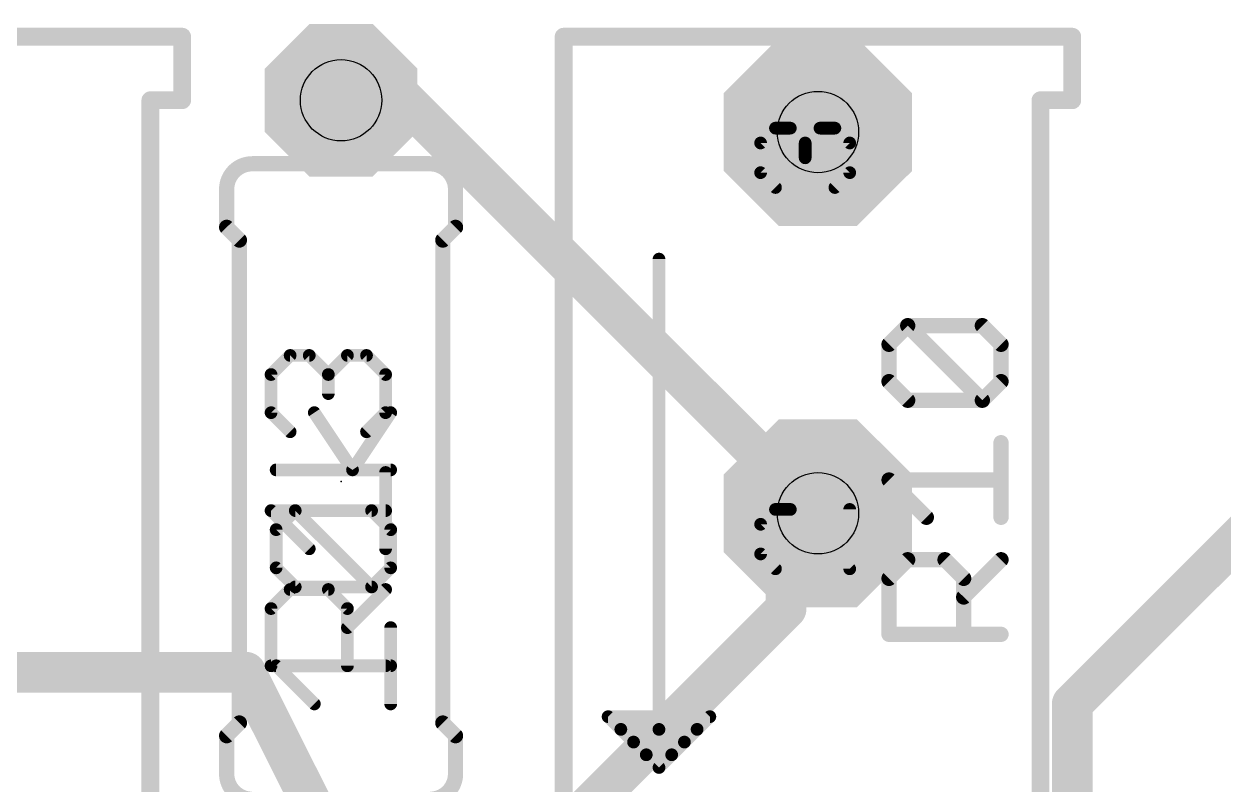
# Model space of a CAD drawing. Extents: x 34.1 to 120.9, y -11.6 to 61.2.
# Drawn here: x 76.21 to 88.19, y 41.43 to 49.02 of the extents above; entities that cross this region are included whole.
import ezdxf

# ---------------------------------------------------------------- set-up
doc = ezdxf.new("R2010")
doc.units = 0
for name, color, linetype in [('1', 22, 'CONTINUOUS'), ('16', 175, 'CONTINUOUS'), ('17', 82, 'CONTINUOUS'), ('21', 253, 'CONTINUOUS'), ('23', 7, 'CONTINUOUS'), ('25', 253, 'CONTINUOUS'), ('27', 253, 'CONTINUOUS'), ('29', 253, 'CONTINUOUS'), ('30', 253, 'CONTINUOUS'), ('44', 253, 'CONTINUOUS'), ('51', 253, 'CONTINUOUS')]:
    doc.layers.add(name, color=color, linetype=linetype)

# ---------------------------------------------------------------- blocks, each defined once
blk = doc.blocks.new('OCTAGONP')
at = {"const_width": 0.5}
blk.add_lwpolyline([(-0.25, -0.1036), (-0.25, 0.1036), (-0.1036, 0.25), (0.1036, 0.25), (0.25, 0.1036), (0.25, -0.1036), (0.1036, -0.25), (-0.1036, -0.25), (-0.25, -0.1036), (-0.25, 0.1036)], dxfattribs=at)
blk = doc.blocks.new('RECT')
blk.add_solid([(-0.5, -0.5), (0.5, -0.5), (-0.5, 0.5), (0.5, 0.5)])

msp = doc.modelspace()

# ---------------------------------------------------------------- linework, layer by layer
at = {"layer": '1', "const_width": 0.4064}
for points in [[(79.375, 48.26), (80.01, 48.26)], [(80.01, 48.26), (84.1375, 44.1325)], [(86.6775, 42.2275), (90.17, 45.72)], [(86.6775, 39.0525), (86.6775, 42.2275)]]:
    msp.add_lwpolyline(points, dxfattribs=at)
at = {"layer": '1', "const_width": 0.2032}
for points in [[(79.375, 48.3616, 1), (79.375, 48.1584)], [(80.0818, 48.3318, 1), (79.9382, 48.1882)], [(80.01, 48.1584, 1), (80.01, 48.3616)], [(84.0657, 44.0607, 1), (84.2093, 44.2043)], [(86.7791, 42.2275, 1), (86.5759, 42.2275)], [(86.6057, 42.2993, 1), (86.7493, 42.1557)]]:
    msp.add_lwpolyline(points, format="xyb", dxfattribs=at)
at = {"layer": '16', "const_width": 0.4064}
for points in [[(83.82, 44.45), (84.1375, 44.1325)], [(83.82, 43.18), (83.82, 44.45)], [(80.01, 39.37), (83.82, 43.18)], [(78.4225, 42.545), (71.12, 42.545)], [(79.375, 40.64), (78.4225, 42.545)]]:
    msp.add_lwpolyline(points, dxfattribs=at)
at = {"layer": '16', "const_width": 0.2032}
for points in [[(83.9216, 44.45, 1), (83.7184, 44.45)], [(83.8918, 44.5218, 1), (83.7482, 44.3782)], [(84.0657, 44.0607, 1), (84.2093, 44.2043)], [(83.7184, 43.18, 1), (83.9216, 43.18)], [(83.8918, 43.1082, 1), (83.7482, 43.2518)], [(78.5134, 42.5904, 1), (78.3316, 42.4996)], [(78.4225, 42.4434, 1), (78.4225, 42.6466)]]:
    msp.add_lwpolyline(points, format="xyb", dxfattribs=at)
at = {"layer": '21'}
for points, const_width in [([(77.7875, 48.895), (72.7075, 48.895)], 0.1778), ([(77.7875, 48.26), (77.7875, 48.895)], 0.1778), ([(86.6775, 48.895), (81.5975, 48.895)], 0.1778), ([(81.5975, 48.895), (81.5975, 39.37)], 0.1778), ([(86.6775, 48.26), (86.6775, 48.895)], 0.1778), ([(77.47, 40.005), (77.47, 48.26)], 0.1778), ([(77.7875, 48.26), (77.47, 48.26)], 0.1778), ([(86.36, 40.005), (86.36, 48.26)], 0.1778), ([(86.6775, 48.26), (86.36, 48.26)], 0.1778), ([(78.232, 47.371), (78.232, 46.99)], 0.1524), ([(80.518, 47.371), (80.518, 46.99)], 0.1524), ([(78.359, 46.863), (78.232, 46.99)], 0.1524), ([(80.391, 46.863), (80.518, 46.99)], 0.1524), ([(78.359, 46.863), (78.359, 42.037)], 0.1524), ([(80.391, 46.863), (80.391, 42.037)], 0.1524), ([(78.359, 42.037), (78.232, 41.91)], 0.1524), ([(80.391, 42.037), (80.518, 41.91)], 0.1524), ([(78.232, 41.529), (78.232, 41.91)], 0.1524), ([(80.518, 41.529), (80.518, 41.91)], 0.1524)]:
    msp.add_lwpolyline(points, dxfattribs=dict(at, const_width=const_width))
for points, const_width in [([(77.832, 48.895, 1), (77.7431, 48.895)], 0.0889), ([(77.7875, 48.8506, 1), (77.7875, 48.9395)], 0.0889), ([(81.5975, 48.9395, 1), (81.5975, 48.8506)], 0.0889), ([(81.642, 48.895, 1), (81.5531, 48.895)], 0.0889), ([(86.722, 48.895, 1), (86.6331, 48.895)], 0.0889), ([(86.6775, 48.8506, 1), (86.6775, 48.9395)], 0.0889), ([(77.47, 48.3045, 1), (77.47, 48.2156)], 0.0889), ([(77.5144, 48.26, 1), (77.4256, 48.26)], 0.0889), ([(77.7431, 48.26, 1), (77.832, 48.26)], 0.0889), ([(77.7875, 48.2156, 1), (77.7875, 48.3045)], 0.0889), ([(86.36, 48.3045, 1), (86.36, 48.2156)], 0.0889), ([(86.4044, 48.26, 1), (86.3156, 48.26)], 0.0889), ([(86.6331, 48.26, 1), (86.722, 48.26)], 0.0889), ([(86.6775, 48.2156, 1), (86.6775, 48.3045)], 0.0889), ([(78.486, 47.625, 0.4142), (78.232, 47.371)], 0.1524), ([(78.486, 47.5869, 1), (78.486, 47.6631)], 0.0762), ([(80.518, 47.371, 0.4142), (80.264, 47.625)], 0.1524), ([(80.264, 47.6631, 1), (80.264, 47.5869)], 0.0762), ([(78.2701, 47.371, 1), (78.1939, 47.371)], 0.0762), ([(78.1939, 47.371, 1), (78.2701, 47.371)], 0.0762), ([(80.5561, 47.371, 1), (80.4799, 47.371)], 0.0762), ([(80.4799, 47.371, 1), (80.5561, 47.371)], 0.0762), ([(78.1939, 46.99, 1), (78.2701, 46.99)], 0.0762), ([(78.2589, 47.0169, 1), (78.2051, 46.9631)], 0.0762), ([(80.4799, 46.99, 1), (80.5561, 46.99)], 0.0762), ([(80.5449, 46.9631, 1), (80.4911, 47.0169)], 0.0762), ([(78.3971, 46.863, 1), (78.3209, 46.863)], 0.0762), ([(78.3321, 46.8361, 1), (78.3859, 46.8899)], 0.0762), ([(80.4291, 46.863, 1), (80.3529, 46.863)], 0.0762), ([(80.3641, 46.8899, 1), (80.4179, 46.8361)], 0.0762), ([(78.3209, 42.037, 1), (78.3971, 42.037)], 0.0762), ([(78.3859, 42.0101, 1), (78.3321, 42.0639)], 0.0762), ([(80.3529, 42.037, 1), (80.4291, 42.037)], 0.0762), ([(80.4179, 42.0639, 1), (80.3641, 42.0101)], 0.0762), ([(78.2701, 41.91, 1), (78.1939, 41.91)], 0.0762), ([(78.2051, 41.9369, 1), (78.2589, 41.8831)], 0.0762), ([(80.5561, 41.91, 1), (80.4799, 41.91)], 0.0762), ([(80.4911, 41.8831, 1), (80.5449, 41.9369)], 0.0762), ([(78.232, 41.529, 0.4142), (78.486, 41.275)], 0.1524), ([(78.2701, 41.529, 1), (78.1939, 41.529)], 0.0762), ([(80.264, 41.275, 0.4142), (80.518, 41.529)], 0.1524), ([(80.5561, 41.529, 1), (80.4799, 41.529)], 0.0762), ([(78.1939, 41.529, 1), (78.2701, 41.529)], 0.0762), ([(80.4799, 41.529, 1), (80.5561, 41.529)], 0.0762)]:
    msp.add_lwpolyline(points, format="xyb", dxfattribs=dict(at, const_width=const_width))
at = {"layer": '23'}
for p in [(79.375, 44.45), (83.82, 44.1325)]:
    msp.add_point(p, dxfattribs=at)
at = {"layer": '25'}
for points, const_width in [([(84.8477, 45.8211), (85.0342, 46.0075)], 0.1524), ([(85.0342, 46.0075), (85.7799, 46.0075)], 0.1524), ([(85.7799, 45.2618), (85.0342, 46.0075)], 0.1524), ([(85.7799, 46.0075), (85.9663, 45.8211)], 0.1524), ([(84.8477, 45.4482), (84.8477, 45.8211)], 0.1524), ([(85.9663, 45.8211), (85.9663, 45.4482)], 0.1524), ([(78.6755, 45.5193), (78.8662, 45.7099)], 0.127), ([(78.8662, 45.7099), (79.0568, 45.7099)], 0.127), ([(79.0568, 45.7099), (79.2475, 45.5193)], 0.127), ([(79.2475, 45.5193), (79.4382, 45.7099)], 0.127), ([(79.4382, 45.7099), (79.6288, 45.7099)], 0.127), ([(79.6288, 45.7099), (79.8195, 45.5193)], 0.127), ([(78.6755, 45.138), (78.6755, 45.5193)], 0.127), ([(79.2475, 45.5193), (79.2475, 45.3286)], 0.127), ([(79.8195, 45.5193), (79.8195, 45.138)], 0.127), ([(85.0342, 45.2618), (84.8477, 45.4482)], 0.1524), ([(85.9663, 45.4482), (85.7799, 45.2618)], 0.1524), ([(85.7799, 45.2618), (85.0342, 45.2618)], 0.1524), ([(78.8662, 44.9473), (78.6755, 45.138)], 0.127), ([(79.8195, 45.138), (79.6288, 44.9473)], 0.127), ([(85.9663, 44.0924), (85.9663, 44.8381)], 0.1524), ([(79.8195, 43.7779), (79.8195, 44.5405)], 0.127), ([(85.2206, 44.0924), (84.8477, 44.4653)], 0.1524), ([(84.8477, 44.4653), (85.9663, 44.4653)], 0.1524), ([(79.0568, 43.7779), (78.6755, 44.1592)], 0.127), ([(78.6755, 44.1592), (79.8195, 44.1592)], 0.127), ([(84.8477, 43.4823), (85.0342, 43.6687)], 0.1524), ([(85.0342, 43.6687), (85.407, 43.6687)], 0.1524), ([(85.407, 43.6687), (85.5935, 43.4823)], 0.1524), ([(85.5935, 43.2959), (85.9663, 43.6687)], 0.1524), ([(84.8477, 42.923), (84.8477, 43.4823)], 0.1524), ([(85.5935, 43.4823), (85.5935, 42.923)], 0.1524), ([(78.6755, 43.1805), (78.8662, 43.3712)], 0.127), ([(78.8662, 43.3712), (79.2475, 43.3712)], 0.127), ([(79.2475, 43.3712), (79.4382, 43.1805)], 0.127), ([(79.4382, 42.9898), (79.8195, 43.3712)], 0.127), ([(78.6755, 42.6085), (78.6755, 43.1805)], 0.127), ([(79.4382, 43.1805), (79.4382, 42.6085)], 0.127), ([(85.9663, 42.923), (84.8477, 42.923)], 0.1524), ([(79.8195, 42.6085), (78.6755, 42.6085)], 0.127)]:
    msp.add_lwpolyline(points, dxfattribs=dict(at, const_width=const_width))
for points, const_width in [([(85.0342, 46.0456, 1), (85.0342, 45.9694)], 0.0762), ([(85.0611, 46.0344, 1), (85.0072, 45.9806)], 0.0762), ([(85.0611, 45.9806, 1), (85.0072, 46.0344)], 0.0762), ([(85.8068, 46.0344, 1), (85.7529, 45.9806)], 0.0762), ([(85.7799, 45.9694, 1), (85.7799, 46.0456)], 0.0762), ([(84.8858, 45.8211, 1), (84.8096, 45.8211)], 0.0762), ([(84.8208, 45.848, 1), (84.8747, 45.7941)], 0.0762), ([(86.0044, 45.8211, 1), (85.9282, 45.8211)], 0.0762), ([(85.9394, 45.7941, 1), (85.9932, 45.848)], 0.0762), ([(78.8662, 45.7417, 1), (78.8662, 45.6782)], 0.0635), ([(78.8886, 45.6875, 1), (78.8437, 45.7324)], 0.0635), ([(79.0793, 45.7324, 1), (79.0344, 45.6875)], 0.0635), ([(79.0568, 45.6782, 1), (79.0568, 45.7417)], 0.0635), ([(79.4382, 45.7417, 1), (79.4382, 45.6782)], 0.0635), ([(79.4606, 45.6875, 1), (79.4157, 45.7324)], 0.0635), ([(79.6513, 45.7324, 1), (79.6064, 45.6875)], 0.0635), ([(79.6288, 45.6782, 1), (79.6288, 45.7417)], 0.0635), ([(78.7073, 45.5193, 1), (78.6438, 45.5193)], 0.0635), ([(78.6531, 45.5417, 1), (78.698, 45.4968)], 0.0635), ([(79.2793, 45.5193, 1), (79.2158, 45.5193)], 0.0635), ([(79.2251, 45.5417, 1), (79.27, 45.4968)], 0.0635), ([(79.2251, 45.4968, 1), (79.27, 45.5417)], 0.0635), ([(79.8513, 45.5193, 1), (79.7878, 45.5193)], 0.0635), ([(79.797, 45.4968, 1), (79.842, 45.5417)], 0.0635), ([(84.8747, 45.4752, 1), (84.8208, 45.4213)], 0.0762), ([(84.8096, 45.4482, 1), (84.8858, 45.4482)], 0.0762), ([(85.9282, 45.4482, 1), (86.0044, 45.4482)], 0.0762), ([(85.9932, 45.4213, 1), (85.9394, 45.4752)], 0.0762), ([(79.2158, 45.3286, 1), (79.2793, 45.3286)], 0.0635), ([(85.0342, 45.2999, 1), (85.0342, 45.2237)], 0.0762), ([(85.0072, 45.2349, 1), (85.0611, 45.2887)], 0.0762), ([(85.7529, 45.2887, 1), (85.8068, 45.2349)], 0.0762), ([(85.7529, 45.2349, 1), (85.8068, 45.2887)], 0.0762), ([(85.7799, 45.2237, 1), (85.7799, 45.2999)], 0.0762), ([(78.698, 45.1604, 1), (78.6531, 45.1155)], 0.0635), ([(79.842, 45.1155, 1), (79.797, 45.1604)], 0.0635), ([(78.6438, 45.138, 1), (78.7073, 45.138)], 0.0635), ([(79.7878, 45.138, 1), (79.8513, 45.138)], 0.0635), ([(78.8437, 44.9248, 1), (78.8886, 44.9697)], 0.0635), ([(79.6064, 44.9697, 1), (79.6513, 44.9248)], 0.0635), ([(86.0044, 44.8381, 1), (85.9282, 44.8381)], 0.0762), ([(79.8513, 44.5405, 1), (79.7878, 44.5405)], 0.0635), ([(84.8747, 44.4922, 1), (84.8208, 44.4383)], 0.0762), ([(84.8477, 44.5034, 1), (84.8477, 44.4272)], 0.0762), ([(85.9663, 44.4272, 1), (85.9663, 44.5034)], 0.0762), ([(78.6755, 44.191, 1), (78.6755, 44.1275)], 0.0635), ([(78.698, 44.1817, 1), (78.6531, 44.1368)], 0.0635), ([(79.8195, 44.1275, 1), (79.8195, 44.191)], 0.0635), ([(85.1937, 44.0655, 1), (85.2475, 44.1193)], 0.0762), ([(85.9282, 44.0924, 1), (86.0044, 44.0924)], 0.0762), ([(79.0344, 43.7554, 1), (79.0793, 43.8003)], 0.0635), ([(79.7878, 43.7779, 1), (79.8513, 43.7779)], 0.0635), ([(85.0342, 43.7068, 1), (85.0342, 43.6306)], 0.0762), ([(85.0611, 43.6418, 1), (85.0072, 43.6956)], 0.0762), ([(85.434, 43.6956, 1), (85.3801, 43.6418)], 0.0762), ([(85.407, 43.6306, 1), (85.407, 43.7068)], 0.0762), ([(85.9932, 43.6418, 1), (85.9394, 43.6956)], 0.0762), ([(84.8858, 43.4823, 1), (84.8096, 43.4823)], 0.0762), ([(84.8208, 43.5092, 1), (84.8747, 43.4553)], 0.0762), ([(85.6316, 43.4823, 1), (85.5554, 43.4823)], 0.0762), ([(85.5665, 43.4553, 1), (85.6204, 43.5092)], 0.0762), ([(78.8662, 43.4029, 1), (78.8662, 43.3394)], 0.0635), ([(78.8886, 43.3487, 1), (78.8437, 43.3936)], 0.0635), ([(79.27, 43.3936, 1), (79.2251, 43.3487)], 0.0635), ([(79.2475, 43.3394, 1), (79.2475, 43.4029)], 0.0635), ([(79.842, 43.3487, 1), (79.797, 43.3936)], 0.0635), ([(85.5665, 43.3228, 1), (85.6204, 43.2689)], 0.0762), ([(78.7073, 43.1805, 1), (78.6438, 43.1805)], 0.0635), ([(78.6531, 43.2029, 1), (78.698, 43.158)], 0.0635), ([(79.4699, 43.1805, 1), (79.4064, 43.1805)], 0.0635), ([(79.4157, 43.158, 1), (79.4606, 43.2029)], 0.0635), ([(79.4157, 43.0123, 1), (79.4606, 42.9674)], 0.0635), ([(84.8477, 42.9611, 1), (84.8477, 42.8849)], 0.0762), ([(84.8096, 42.923, 1), (84.8858, 42.923)], 0.0762), ([(85.5554, 42.923, 1), (85.6316, 42.923)], 0.0762), ([(85.9663, 42.8849, 1), (85.9663, 42.9611)], 0.0762), ([(78.6755, 42.6403, 1), (78.6755, 42.5767)], 0.0635), ([(79.8195, 42.5767, 1), (79.8195, 42.6403)], 0.0635), ([(78.6438, 42.6085, 1), (78.7073, 42.6085)], 0.0635), ([(79.4064, 42.6085, 1), (79.4699, 42.6085)], 0.0635)]:
    msp.add_lwpolyline(points, format="xyb", dxfattribs=dict(at, const_width=const_width))
at = {"layer": '27', "const_width": 0.0635}
for points in [[(79.1341, 45.1559, 1), (79.0812, 45.1207)], [(79.8967, 45.1207, 1), (79.8439, 45.1559)], [(78.7263, 44.598, 1), (78.7263, 44.5345)], [(79.4626, 44.5839, 1), (79.5154, 44.5487)], [(79.4626, 44.5487, 1), (79.5154, 44.5839)], [(79.8703, 44.5345, 1), (79.8703, 44.598)], [(78.917, 44.1913, 1), (78.917, 44.1278)], [(78.9394, 44.182, 1), (78.8945, 44.1371)], [(78.9394, 44.1371, 1), (78.8945, 44.182)], [(79.7021, 44.182, 1), (79.6572, 44.1371)], [(79.6796, 44.1278, 1), (79.6796, 44.1913)], [(78.7581, 43.9689, 1), (78.6946, 43.9689)], [(78.7039, 43.9913, 1), (78.7488, 43.9464)], [(79.9021, 43.9689, 1), (79.8385, 43.9689)], [(79.8478, 43.9464, 1), (79.8928, 43.9913)], [(78.7488, 43.61, 1), (78.7039, 43.5651)], [(79.8928, 43.5651, 1), (79.8478, 43.61)], [(78.6946, 43.5876, 1), (78.7581, 43.5876)], [(79.8385, 43.5876, 1), (79.9021, 43.5876)], [(78.917, 43.4286, 1), (78.917, 43.3651)], [(78.8945, 43.3744, 1), (78.9394, 43.4193)], [(79.6572, 43.4193, 1), (79.7021, 43.3744)], [(79.6572, 43.3744, 1), (79.7021, 43.4193)], [(79.6796, 43.3651, 1), (79.6796, 43.4286)], [(79.9021, 42.9901, 1), (79.8385, 42.9901)], [(78.7263, 42.6406, 1), (78.7263, 42.5771)], [(78.7488, 42.6313, 1), (78.7039, 42.5864)], [(79.8703, 42.5771, 1), (79.8703, 42.6406)], [(79.0852, 42.205, 1), (79.1301, 42.25)], [(79.8385, 42.2275, 1), (79.9021, 42.2275)]]:
    msp.add_lwpolyline(points, format="xyb", dxfattribs=at)
at = {"layer": '27', "const_width": 0.127}
for points in [[(79.489, 44.5663), (79.1077, 45.1383)], [(79.8703, 45.1383), (79.489, 44.5663)], [(79.8703, 44.5663), (78.7263, 44.5663)], [(78.7263, 43.9689), (78.917, 44.1595)], [(78.917, 44.1595), (79.6796, 44.1595)], [(79.6796, 43.3969), (78.917, 44.1595)], [(79.6796, 44.1595), (79.8703, 43.9689)], [(78.7263, 43.5876), (78.7263, 43.9689)], [(79.8703, 43.9689), (79.8703, 43.5876)], [(78.917, 43.3969), (78.7263, 43.5876)], [(79.8703, 43.5876), (79.6796, 43.3969)], [(79.6796, 43.3969), (78.917, 43.3969)], [(79.8703, 42.2275), (79.8703, 42.9901)], [(79.1077, 42.2275), (78.7263, 42.6088)], [(78.7263, 42.6088), (79.8703, 42.6088)]]:
    msp.add_lwpolyline(points, dxfattribs=at)
at = {"layer": '44'}
for centre in [(79.375, 48.26), (84.1375, 47.9425), (84.1375, 44.1325)]:
    msp.add_circle(centre, 0.4064, dxfattribs=at)
at = {"layer": '51'}
for points, const_width in [([(79.375, 47.879), (79.375, 48.26)], 0.6096), ([(83.5652, 47.8329), (83.7135, 47.9812)], 0.127), ([(83.7135, 47.9812), (83.8618, 47.9812)], 0.127), ([(83.8618, 47.9812), (84.0101, 47.8329)], 0.127), ([(84.0101, 47.8329), (84.1584, 47.9812)], 0.127), ([(84.1584, 47.9812), (84.3067, 47.9812)], 0.127), ([(84.3067, 47.9812), (84.455, 47.8329)], 0.127), ([(83.5652, 47.5363), (83.5652, 47.8329)], 0.127), ([(84.0101, 47.8329), (84.0101, 47.6846)], 0.127), ([(84.455, 47.8329), (84.455, 47.5363)], 0.127), ([(80.264, 47.625), (78.486, 47.625)], 0.1524), ([(83.7135, 47.388), (83.5652, 47.5363)], 0.127), ([(84.455, 47.5363), (84.3067, 47.388)], 0.127), ([(82.55, 41.9735), (82.55, 46.6725)], 0.127), ([(83.7135, 44.1712), (83.5652, 44.0229)], 0.127), ([(83.8618, 44.1712), (83.7135, 44.1712)], 0.127), ([(84.455, 43.578), (83.8618, 44.1712)], 0.127), ([(84.455, 44.1712), (84.455, 43.578)], 0.127), ([(83.5652, 44.0229), (83.5652, 43.7263)], 0.127), ([(83.5652, 43.7263), (83.7135, 43.578)], 0.127), ([(82.042, 42.1005), (82.169, 41.9735)], 0.127), ([(83.058, 42.1005), (82.042, 42.1005)], 0.127), ([(82.931, 41.9735), (83.058, 42.1005)], 0.127), ([(82.296, 41.8465), (82.169, 41.9735)], 0.127), ([(82.169, 41.9735), (82.55, 41.9735)], 0.127), ([(82.55, 41.5925), (82.55, 41.9735)], 0.127), ([(82.55, 41.9735), (82.931, 41.9735)], 0.127), ([(82.804, 41.8465), (82.931, 41.9735)], 0.127), ([(82.296, 41.8465), (82.804, 41.8465)], 0.127), ([(82.423, 41.7195), (82.296, 41.8465)], 0.127), ([(82.677, 41.7195), (82.804, 41.8465)], 0.127), ([(82.55, 41.5925), (82.423, 41.7195)], 0.127), ([(82.423, 41.7195), (82.677, 41.7195)], 0.127), ([(82.55, 41.5925), (82.677, 41.7195)], 0.127)]:
    msp.add_lwpolyline(points, dxfattribs=dict(at, const_width=const_width))
for points, const_width in [([(79.5274, 48.26, 1), (79.2226, 48.26)], 0.3048), ([(79.2226, 47.879, 1), (79.5274, 47.879)], 0.3048), ([(83.7135, 48.0129, 1), (83.7135, 47.9494)], 0.0635), ([(83.736, 47.9587, 1), (83.6911, 48.0036)], 0.0635), ([(83.8843, 48.0036, 1), (83.8394, 47.9587)], 0.0635), ([(83.8618, 47.9494, 1), (83.8618, 48.0129)], 0.0635), ([(84.1584, 48.0129, 1), (84.1584, 47.9494)], 0.0635), ([(84.1809, 47.9587, 1), (84.136, 48.0036)], 0.0635), ([(84.3292, 48.0036, 1), (84.2843, 47.9587)], 0.0635), ([(84.3067, 47.9494, 1), (84.3067, 48.0129)], 0.0635), ([(83.597, 47.8329, 1), (83.5335, 47.8329)], 0.0635), ([(83.5428, 47.8553, 1), (83.5877, 47.8104)], 0.0635), ([(84.0419, 47.8329, 1), (83.9784, 47.8329)], 0.0635), ([(83.9877, 47.8553, 1), (84.0326, 47.8104)], 0.0635), ([(83.9877, 47.8104, 1), (84.0326, 47.8553)], 0.0635), ([(84.4868, 47.8329, 1), (84.4232, 47.8329)], 0.0635), ([(84.4325, 47.8104, 1), (84.4775, 47.8553)], 0.0635), ([(83.9784, 47.6846, 1), (84.0419, 47.6846)], 0.0635), ([(78.486, 47.6631, 1), (78.486, 47.5869)], 0.0762), ([(80.264, 47.5869, 1), (80.264, 47.6631)], 0.0762), ([(83.5877, 47.5587, 1), (83.5428, 47.5138)], 0.0635), ([(84.4775, 47.5138, 1), (84.4325, 47.5587)], 0.0635), ([(83.5335, 47.5363, 1), (83.597, 47.5363)], 0.0635), ([(84.4232, 47.5363, 1), (84.4868, 47.5363)], 0.0635), ([(83.6911, 47.3655, 1), (83.736, 47.4104)], 0.0635), ([(84.2843, 47.4104, 1), (84.3292, 47.3655)], 0.0635), ([(82.5817, 46.6725, 1), (82.5182, 46.6725)], 0.0635), ([(83.7135, 44.2029, 1), (83.7135, 44.1394)], 0.0635), ([(83.736, 44.1487, 1), (83.6911, 44.1936)], 0.0635), ([(83.8843, 44.1936, 1), (83.8394, 44.1487)], 0.0635), ([(83.8618, 44.1394, 1), (83.8618, 44.2029)], 0.0635), ([(84.4868, 44.1712, 1), (84.4232, 44.1712)], 0.0635), ([(83.597, 44.0229, 1), (83.5335, 44.0229)], 0.0635), ([(83.5428, 44.0453, 1), (83.5877, 44.0004)], 0.0635), ([(83.5877, 43.7487, 1), (83.5428, 43.7038)], 0.0635), ([(83.5335, 43.7263, 1), (83.597, 43.7263)], 0.0635), ([(83.6911, 43.5555, 1), (83.736, 43.6004)], 0.0635), ([(84.4325, 43.5555, 1), (84.4775, 43.6004)], 0.0635), ([(84.4232, 43.578, 1), (84.4868, 43.578)], 0.0635), ([(82.0645, 42.123, 1), (82.0195, 42.078)], 0.0635), ([(82.042, 42.1323, 1), (82.042, 42.0688)], 0.0635), ([(83.0805, 42.078, 1), (83.0355, 42.123)], 0.0635), ([(83.058, 42.0688, 1), (83.058, 42.1323)], 0.0635), ([(82.1915, 41.996, 1), (82.1465, 41.951)], 0.0635), ([(82.169, 42.0053, 1), (82.169, 41.9417)], 0.0635), ([(82.1465, 41.951, 1), (82.1915, 41.996)], 0.0635), ([(82.55, 42.0053, 1), (82.55, 41.9417)], 0.0635), ([(82.5817, 41.9735, 1), (82.5182, 41.9735)], 0.0635), ([(82.5182, 41.9735, 1), (82.5817, 41.9735)], 0.0635), ([(82.55, 41.9417, 1), (82.55, 42.0053)], 0.0635), ([(82.9085, 41.996, 1), (82.9535, 41.951)], 0.0635), ([(82.9535, 41.951, 1), (82.9085, 41.996)], 0.0635), ([(82.931, 41.9417, 1), (82.931, 42.0053)], 0.0635), ([(82.3185, 41.869, 1), (82.2735, 41.824)], 0.0635), ([(82.296, 41.8783, 1), (82.296, 41.8147)], 0.0635), ([(82.2735, 41.824, 1), (82.3185, 41.869)], 0.0635), ([(82.7815, 41.869, 1), (82.8265, 41.824)], 0.0635), ([(82.8265, 41.824, 1), (82.7815, 41.869)], 0.0635), ([(82.804, 41.8147, 1), (82.804, 41.8783)], 0.0635), ([(82.4455, 41.742, 1), (82.4005, 41.697)], 0.0635), ([(82.423, 41.7513, 1), (82.423, 41.6878)], 0.0635), ([(82.4005, 41.697, 1), (82.4455, 41.742)], 0.0635), ([(82.6545, 41.742, 1), (82.6995, 41.697)], 0.0635), ([(82.6995, 41.697, 1), (82.6545, 41.742)], 0.0635), ([(82.677, 41.6878, 1), (82.677, 41.7513)], 0.0635), ([(82.5275, 41.615, 1), (82.5725, 41.57)], 0.0635), ([(82.5182, 41.5925, 1), (82.5817, 41.5925)], 0.0635), ([(82.5275, 41.57, 1), (82.5725, 41.615)], 0.0635)]:
    msp.add_lwpolyline(points, format="xyb", dxfattribs=dict(at, const_width=const_width))

# ---------------------------------------------------------------- block references
at = {"layer": '17'}
for p, xscale, yscale, rotation in [((79.375, 48.26), 1.3208, 1.3208, 90), ((79.375, 48.26), 1.3208, 1.3208, 90), ((84.1375, 47.9425), 1.6764, 1.6764, 270), ((84.1375, 47.9425), 1.6764, 1.6764, 270), ((84.1375, 44.1325), 1.6764, 1.6764, 270), ((84.1375, 44.1325), 1.6764, 1.6764, 270)]:
    msp.add_blockref('OCTAGONP', p, dxfattribs=dict(at, xscale=xscale, yscale=yscale, rotation=rotation))
at = {"layer": '29'}
for p, xscale, yscale, rotation in [((79.375, 48.26), 1.524, 1.524, 90), ((84.1375, 47.9425), 1.8796, 1.8796, 270), ((84.1375, 44.1325), 1.8796, 1.8796, 270)]:
    msp.add_blockref('OCTAGONP', p, dxfattribs=dict(at, xscale=xscale, yscale=yscale, rotation=rotation))
at = {"layer": '30'}
for p, xscale, yscale, rotation in [((79.375, 48.26), 1.524, 1.524, 90), ((84.1375, 47.9425), 1.8796, 1.8796, 270), ((84.1375, 44.1325), 1.8796, 1.8796, 270)]:
    msp.add_blockref('OCTAGONP', p, dxfattribs=dict(at, xscale=xscale, yscale=yscale, rotation=rotation))
at = {"layer": '51', "xscale": 0.254, "yscale": 0.6096, "rotation": 90}
msp.add_blockref('RECT', (79.375, 47.752), dxfattribs=at)

doc.saveas('drawing.dxf')
